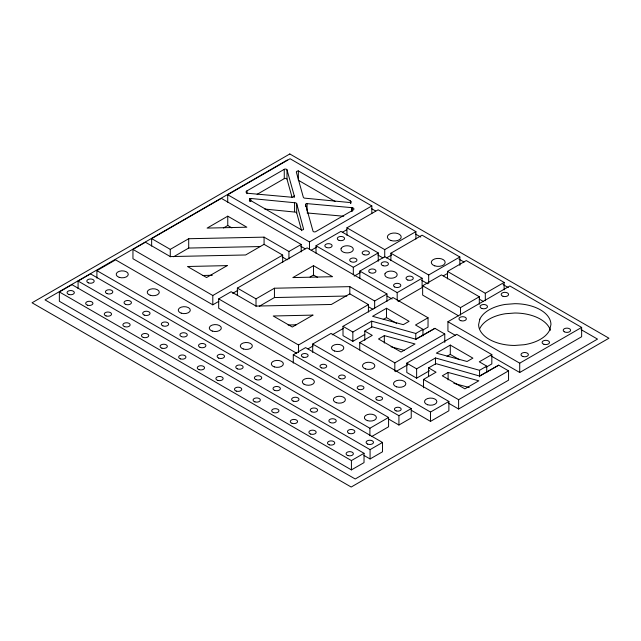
<?xml version="1.0" encoding="UTF-8"?>
<svg xmlns="http://www.w3.org/2000/svg" width="641" height="641" viewBox="0 0 641 641"><rect width="100%" height="100%" fill="white"/><g stroke="black" fill="none" stroke-linecap="round" stroke-linejoin="round"><path stroke-width="0.96" d="M249.525 198.798L249.525 199.88L301.719 230.015A2.059 1.186 0 0 0 303.618 229.238L296.695 203.614L295.91 202.852L250.759 198.47L249.525 198.798L249.413 200.761M287.336 160.018L45.038 299.908L355.218 478.987L597.516 339.097L581.05 329.594M59.357 291.943L71.96 284.668L364.024 453.291L364.024 462.618L351.42 469.893L59.357 301.27L59.357 291.943L351.42 460.567L364.024 453.291M78.082 288.522L78.082 281.054L90.525 273.875L382.517 442.458L382.517 451.785L370.073 458.964L364.008 455.463M218.837 301.334L212.804 304.828L132.951 258.732L132.951 249.405L145.411 242.218L170.298 256.584L245.623 254.974L264.052 244.333L282.681 255.086L282.681 262.554M151.645 246.072L151.645 238.612L221.361 198.365L301.206 244.461L301.206 251.921M227.715 202.203L227.715 194.744L290.077 158.744L371.828 205.937L371.828 213.405M96.903 278.098L96.903 270.63L115.58 259.845L388.574 417.459L388.574 426.786L371.596 436.593M294.211 195.633A2.396 1.378 0 0 1 291.447 197.204L247.706 193.278A2.396 1.386 0 0 1 246.497 191.146L284.267 169.328A1.611 0.929 0 0 1 285.902 169.096A1.611 0.929 0 0 1 287 169.833L294.211 195.633L294.211 197.492M257.121 194.327L284.267 178.655A1.611 0.929 0 0 1 285.902 178.422A1.611 0.929 0 0 1 287 179.16L292.072 197.316M151.645 238.612L170.274 249.365L188.702 238.724L264.076 237.146L288.923 251.488L301.206 244.461M227.763 216.177L207.131 228.092L246.857 227.202L227.763 216.177L227.763 225.504L223.469 227.988M173.623 256.761L188.702 248.051L260.11 246.553M212.804 304.828L212.804 295.501L282.681 255.086M227.715 194.744L309.467 241.945L371.828 205.937M296.815 353.335L218.685 308.225L218.685 298.898L231.137 291.711L256.031 306.077L331.357 304.475L349.786 293.834L368.415 304.587L368.415 312.047M237.378 295.573L237.378 288.105L307.095 247.859L386.94 293.963L386.94 301.422M232.643 293.354L237.819 290.357M346.949 235.271L346.949 227.811L378.126 209.807L415.905 231.617L415.905 239.085M316.013 253.219L316.013 245.759L340.94 231.369L378.238 252.907L378.238 261.304M311.197 250.27L316.398 247.274M342.382 232.266L346.709 229.766M237.378 288.105L256.007 298.866L274.436 288.226L349.81 286.639L374.656 300.982L386.94 293.963M313.497 265.67L292.865 277.585L332.591 276.696L313.497 265.67L313.497 274.997L317.648 277.393M259.357 306.254L274.436 297.552L346.837 296.03M310.06 276.984L313.497 274.997M316.013 245.759L353.319 267.297L378.238 252.907M346.949 227.811L384.728 249.621L415.905 231.617M359.873 278.539L359.873 271.079L384.8 256.688L422.098 278.234L422.107 287.553L398.045 301.446M390.898 260.647L390.898 253.187L422.074 235.183L459.853 256.993L459.853 265.39M354.177 276.127L360.194 272.649M386.459 257.946L391.659 254.95M298.53 352.462L298.53 345.002L368.415 304.587M359.873 271.079L397.188 292.616L422.098 278.234M390.898 253.187L428.677 274.997L459.853 256.993M293.29 363.102L293.29 354.705L305.589 347.606L411.226 408.597L411.226 417.924L398.926 425.023L388.542 419.022M364.825 334.426L352.846 341.341L343.007 335.66L343.007 326.333L392.949 297.504L428.036 317.76L428.036 327.086L423.028 329.979M312.688 352.422L312.688 344.033L331.06 333.424L448.884 401.45L448.884 410.777L430.512 421.377L411.45 410.376M308.025 348.84L313.201 345.844M332.182 334.866L343.4 328.384M458.772 315.949L422.643 295.092L422.643 285.766L441.457 274.901L479.308 296.751L479.308 304.211M447.466 278.891L447.466 271.431L466.279 260.567L504.13 282.417L504.13 289.876M386.507 308.265L372.573 316.309L403.293 324.666L409.102 321.309L386.507 308.265L386.507 317.591L396.547 323.385M443.396 275.822L447.73 273.322M343.007 326.333L352.846 332.014L371.676 321.149L415.777 333.464L422.964 329.314L415.512 324.995L428.036 317.76M383.23 319.482L386.507 317.591M364.785 340.379L364.785 331.052L372.141 326.806L415.857 339.233L434.927 328.344L444.766 334.025L444.766 342.422M359.737 350.058L359.737 342.598L372.261 335.371L364.785 331.052M384.32 335.62L378.502 338.977L401.098 352.021L415.031 343.969L384.32 335.62L384.32 343.079M422.643 285.766L460.486 307.616L479.308 296.751M447.466 271.431L485.309 293.282L504.13 282.417M455.711 335.539L447.931 331.044L447.931 321.718L509.851 285.966L581.643 327.415L581.643 336.741L519.715 372.493L491.174 356.011M359.737 342.598L394.824 362.862L444.766 334.025M429.47 370.762L416.634 378.174L406.795 372.485L406.795 363.159L456.737 334.33L491.823 354.593L491.823 363.92L485.982 367.293M395.689 371.684L407.74 364.729M450.294 345.09L436.361 353.135L467.081 361.492L472.89 358.135L450.294 345.09L450.294 354.417L459.501 359.729M406.795 363.159L416.634 368.847L435.463 357.974L479.564 370.298L486.751 366.139L479.3 361.82L491.823 354.593M447.017 356.308L450.294 354.417M428.581 376.275L428.581 367.886L435.928 363.639L479.644 376.059L498.714 365.17L508.553 370.851L508.553 380.177L458.619 409.014L448.347 403.085M423.525 387.821L423.525 379.424L436.048 372.197L428.581 367.886M448.107 372.445L442.29 375.802L464.885 388.847L478.819 380.802L448.107 372.445L448.107 379.905M96.903 270.63L369.897 428.244L388.574 417.459M293.29 354.705L398.926 415.697L411.226 408.597M312.688 344.033L430.512 412.051L448.884 401.45M78.082 281.054L370.073 449.637L382.517 442.458M447.931 321.718L519.715 363.167L581.643 327.415M423.525 379.424L458.619 399.688L508.553 370.851M415.857 339.233L434.927 328.344M479.644 376.059L498.714 365.17M202.372 275.494L212.299 275.269M288.105 324.995L296.046 324.819M307.087 203.63L352.302 207.692A2.396 1.386 0 0 1 353.503 209.823L315.741 231.641A1.611 0.929 0 0 1 314.098 231.866A1.611 0.929 0 0 1 313.008 231.129L305.565 204.511A1.33 0.769 0 0 1 307.087 203.63L307.087 211.089M264.701 209.046L295.91 212.179L296.695 212.94L301.655 230.696M307.087 212.956L343.744 216.241M391.034 346.773L404.471 350.427M453.86 383.342L469.22 387.517M371.379 208.541L375.714 211.041M415.568 234.053L420.768 237.058M458.884 259.06L464.084 262.065M503.073 284.572L508.273 287.577M298.353 170.931L350.547 201.066L350.819 201.835L349.305 202.476L304.163 198.093L303.353 197.3L296.326 172.1A2.059 1.186 0 0 1 298.353 170.931L298.353 180.257L335.147 201.498M479.292 299.131L483.594 301.615M377.853 254.982L383.006 257.954M421.802 280.357L427.819 283.827M300.845 246.296L305.156 248.78M387.012 296.07L392.1 299.01M227.763 225.504L231.914 227.9M282.072 256.857L287.208 259.821M368.663 306.847L372.942 309.323M132.951 249.405L212.804 295.501M218.685 298.898L298.53 345.002M519.715 363.167L519.715 372.493M486.751 366.139L486.751 372.669M485.309 293.282L485.309 300.741M479.564 370.298L479.564 376.82M460.486 307.616L460.486 315.076M458.619 399.688L458.619 409.014M435.463 357.974L435.463 364.505M430.512 412.051L430.512 421.377M428.677 274.997L428.677 283.386M422.964 329.314L422.964 335.844M416.634 368.847L416.634 378.174M415.777 333.464L415.777 339.065M398.926 415.697L398.926 425.023M397.188 292.616L397.188 300.084M394.824 362.862L394.824 371.251M384.728 249.621L384.728 257.081M374.656 300.982L374.656 308.449M371.676 321.149L371.676 327.679M370.073 449.637L370.073 458.964M369.897 428.244L369.897 435.712M353.319 267.297L353.319 274.757M352.846 332.014L352.846 341.341M352.141 207.668L352.141 211.402M351.669 207.628L351.669 211.354M351.42 460.567L351.42 469.893M350.819 201.37L350.819 203.237M350.659 201.162L350.755 203.125M350.547 201.066L350.547 202.933M349.81 286.639L349.81 294.099M309.467 241.945L309.467 249.405M305.565 204.511L305.565 206.378M296.695 203.614L296.695 212.94M294.572 202.396L294.572 211.722M288.923 251.488L288.923 258.948M287 169.833L287 179.16M284.267 169.328L284.267 178.655M274.436 288.226L274.436 297.552M264.076 237.146L264.076 244.606M256.007 298.866L256.007 306.326M250.759 198.47L250.759 201.266M250.559 198.478L250.559 201.274M250.359 198.494L250.359 201.29M250.166 198.526L250.166 201.322M249.99 198.574L249.99 201.37M249.814 198.638L249.814 200.505M249.661 198.71L249.661 200.577M246.945 190.874L246.945 193.67M188.702 238.724L188.702 248.051M170.274 249.365L170.274 256.825M479.853 328.488A36.16 20.881 0 0 1 505.428 313.729L514.787 313.016A36.16 20.881 0 0 1 550.395 330.259M341.164 248.412L340.956 249.333A6.17 3.566 0 0 0 347.134 252.891L348.728 252.77A6.17 3.566 0 0 0 353.095 250.254L353.303 249.333A6.17 3.566 0 0 0 347.134 245.767L345.531 245.888A6.17 3.566 0 0 0 341.164 248.412M385.033 273.731L384.824 274.652A6.17 3.566 0 0 0 390.994 278.218L392.588 278.098A6.17 3.566 0 0 0 396.955 275.574L397.164 274.652A6.17 3.566 0 0 0 390.994 271.087L389.399 271.215A6.17 3.566 0 0 0 385.033 273.731M479.853 319.162L478.627 324.562A36.16 20.881 0 0 0 514.787 345.443L524.146 344.73A36.16 20.881 0 0 0 549.714 329.971L550.948 324.562A36.16 20.881 0 0 0 514.787 303.69L505.428 304.403A36.16 20.881 0 0 0 479.853 319.162M289.812 153.968L32.05 302.784L351.188 487.032L608.95 338.216L289.812 153.968M227.194 265.614L206.57 277.529L187.476 266.504L227.194 265.614M312.928 315.108L292.296 327.022L273.21 315.997L312.928 315.108M390.826 240.471A6.923 3.998 0 0 0 401.21 237.01A6.923 3.998 0 0 0 390.826 233.548A6.923 3.998 0 0 0 390.826 240.471M434.774 265.847A6.923 3.998 0 0 0 445.158 262.385A6.923 3.998 0 0 0 434.774 258.916A6.923 3.998 0 0 0 434.774 265.847M503.041 296.302A3.694 2.131 0 0 0 508.577 294.451A3.694 2.131 0 0 0 503.041 292.608A3.694 2.131 0 0 0 503.041 296.302M481.928 308.489A3.694 2.131 0 0 0 487.472 306.638A3.694 2.131 0 0 0 481.928 304.796A3.694 2.131 0 0 0 481.928 308.489M460.815 320.676A3.694 2.131 0 0 0 466.36 318.833A3.694 2.131 0 0 0 460.815 316.983A3.694 2.131 0 0 0 460.815 320.676M564.304 331.774A3.694 2.131 0 0 0 570.482 330.812A3.694 2.131 0 0 0 565.955 328.2A3.694 2.131 0 0 0 564.304 331.774M543.953 344.297A3.694 2.131 0 0 0 549.497 342.454A3.694 2.131 0 0 0 543.953 340.603A3.694 2.131 0 0 0 543.953 344.297M522.848 356.484A3.694 2.131 0 0 0 528.384 354.641A3.694 2.131 0 0 0 522.848 352.79A3.694 2.131 0 0 0 522.848 356.484M382.981 265.703A3.646 2.107 0 0 0 388.446 263.884A3.646 2.107 0 0 0 382.981 262.065A3.646 2.107 0 0 0 382.981 265.703M407.828 280.053A3.646 2.107 0 0 0 413.293 278.234A3.646 2.107 0 0 0 407.828 276.407A3.646 2.107 0 0 0 407.828 280.053M394.608 286.912A3.646 2.107 0 0 0 400.705 285.966A3.646 2.107 0 0 0 396.242 283.394A3.646 2.107 0 0 0 394.608 286.912M369.761 272.569A3.646 2.107 0 0 0 375.858 271.624A3.646 2.107 0 0 0 371.395 269.044A3.646 2.107 0 0 0 369.761 272.569M339.113 240.383A3.646 2.107 0 0 0 344.586 238.556A3.646 2.107 0 0 0 339.113 236.737A3.646 2.107 0 0 0 339.113 240.383M363.96 254.733A3.646 2.107 0 0 0 369.432 252.907A3.646 2.107 0 0 0 363.96 251.088A3.646 2.107 0 0 0 363.96 254.733M350.747 261.592A3.646 2.107 0 0 0 356.845 260.647A3.646 2.107 0 0 0 352.382 258.067A3.646 2.107 0 0 0 350.747 261.592M326.654 247.578A3.646 2.107 0 0 0 332.118 245.751A3.646 2.107 0 0 0 326.654 243.933A3.646 2.107 0 0 0 326.654 247.578M119.218 277.353A6.041 3.485 0 0 0 128.28 274.34A6.041 3.485 0 0 0 119.218 271.319A6.041 3.485 0 0 0 119.218 277.353M150.234 295.261A6.041 3.485 0 0 0 159.297 292.248A6.041 3.485 0 0 0 150.234 289.227A6.041 3.485 0 0 0 150.234 295.261M181.259 313.169A6.041 3.485 0 0 0 190.313 310.156A6.041 3.485 0 0 0 181.259 307.135A6.041 3.485 0 0 0 181.259 313.169M212.275 331.077A6.041 3.485 0 0 0 221.329 328.064A6.041 3.485 0 0 0 212.275 325.043A6.041 3.485 0 0 0 212.275 331.077M243.292 348.984A6.041 3.485 0 0 0 252.354 345.972A6.041 3.485 0 0 0 243.292 342.951A6.041 3.485 0 0 0 243.292 348.984M274.308 366.892A6.041 3.485 0 0 0 283.37 363.88A6.041 3.485 0 0 0 274.308 360.859A6.041 3.485 0 0 0 274.308 366.892M304.074 384.247A6.041 3.485 0 0 0 314.178 382.685A6.041 3.485 0 0 0 306.783 378.414A6.041 3.485 0 0 0 304.074 384.247M336.341 402.708A6.041 3.485 0 0 0 345.403 399.688A6.041 3.485 0 0 0 336.341 396.675A6.041 3.485 0 0 0 336.341 402.708M367.365 420.616A6.041 3.485 0 0 0 376.419 417.595A6.041 3.485 0 0 0 367.365 414.583A6.041 3.485 0 0 0 367.365 420.616M88.362 282.849A3.694 2.131 0 0 0 94.179 281.319A3.694 2.131 0 0 0 88.971 279.172A3.694 2.131 0 0 0 88.362 282.849M106.975 293.602A3.694 2.131 0 0 0 112.8 292.072A3.694 2.131 0 0 0 107.592 289.924A3.694 2.131 0 0 0 106.975 293.602M125.596 304.355A3.694 2.131 0 0 0 131.421 302.816A3.694 2.131 0 0 0 126.205 300.677A3.694 2.131 0 0 0 125.596 304.355M144.217 315.1A3.694 2.131 0 0 0 150.034 313.569A3.694 2.131 0 0 0 144.826 311.422A3.694 2.131 0 0 0 144.217 315.1M162.838 325.852A3.694 2.131 0 0 0 168.655 324.314A3.694 2.131 0 0 0 163.447 322.175A3.694 2.131 0 0 0 162.838 325.852M181.451 336.597A3.694 2.131 0 0 0 187.276 335.067A3.694 2.131 0 0 0 182.068 332.919A3.694 2.131 0 0 0 181.451 336.597M200.072 347.35A3.694 2.131 0 0 0 205.897 345.82A3.694 2.131 0 0 0 200.681 343.672A3.694 2.131 0 0 0 200.072 347.35M218.693 358.103A3.694 2.131 0 0 0 224.51 356.564A3.694 2.131 0 0 0 219.302 354.425A3.694 2.131 0 0 0 218.693 358.103M237.314 368.847A3.694 2.131 0 0 0 243.131 367.317A3.694 2.131 0 0 0 237.923 365.17A3.694 2.131 0 0 0 237.314 368.847M255.927 379.6A3.694 2.131 0 0 0 261.752 378.062A3.694 2.131 0 0 0 256.544 375.922A3.694 2.131 0 0 0 255.927 379.6M274.548 390.345A3.694 2.131 0 0 0 280.373 388.815A3.694 2.131 0 0 0 275.157 386.667A3.694 2.131 0 0 0 274.548 390.345M293.169 401.098A3.694 2.131 0 0 0 298.986 399.567A3.694 2.131 0 0 0 293.778 397.42A3.694 2.131 0 0 0 293.169 401.098M311.79 411.851A3.694 2.131 0 0 0 317.607 410.312A3.694 2.131 0 0 0 312.399 408.173A3.694 2.131 0 0 0 311.79 411.851M330.403 422.595A3.694 2.131 0 0 0 336.229 421.065A3.694 2.131 0 0 0 331.02 418.918A3.694 2.131 0 0 0 330.403 422.595M349.025 433.348A3.694 2.131 0 0 0 354.85 431.81A3.694 2.131 0 0 0 349.633 429.67A3.694 2.131 0 0 0 349.025 433.348M367.646 444.093A3.694 2.131 0 0 0 373.471 442.562A3.694 2.131 0 0 0 368.255 440.423A3.694 2.131 0 0 0 367.646 444.093M68.875 294.459A3.646 2.107 0 0 0 74.34 292.641A3.646 2.107 0 0 0 68.875 290.814A3.646 2.107 0 0 0 68.875 294.459M87.472 305.196A3.646 2.107 0 0 0 92.945 303.377A3.646 2.107 0 0 0 87.472 301.558A3.646 2.107 0 0 0 87.472 305.196M106.077 315.941A3.646 2.107 0 0 0 111.542 314.114A3.646 2.107 0 0 0 106.077 312.295A3.646 2.107 0 0 0 106.077 315.941M124.683 326.678A3.646 2.107 0 0 0 130.147 324.859A3.646 2.107 0 0 0 124.683 323.032A3.646 2.107 0 0 0 124.683 326.678M143.28 337.422A3.646 2.107 0 0 0 148.752 335.596A3.646 2.107 0 0 0 143.28 333.777A3.646 2.107 0 0 0 143.28 337.422M161.885 348.159A3.646 2.107 0 0 0 167.349 346.332A3.646 2.107 0 0 0 161.885 344.513A3.646 2.107 0 0 0 161.885 348.159M180.482 358.896A3.646 2.107 0 0 0 185.954 357.077A3.646 2.107 0 0 0 180.482 355.25A3.646 2.107 0 0 0 180.482 358.896M199.087 369.641A3.646 2.107 0 0 0 204.551 367.814A3.646 2.107 0 0 0 199.087 365.995A3.646 2.107 0 0 0 199.087 369.641M217.692 380.377A3.646 2.107 0 0 0 223.156 378.559A3.646 2.107 0 0 0 217.692 376.732A3.646 2.107 0 0 0 217.692 380.377M236.289 391.114A3.646 2.107 0 0 0 241.761 389.295A3.646 2.107 0 0 0 236.289 387.468A3.646 2.107 0 0 0 236.289 391.114M254.894 401.859A3.646 2.107 0 0 0 260.358 400.032A3.646 2.107 0 0 0 254.894 398.213A3.646 2.107 0 0 0 254.894 401.859M273.499 412.596A3.646 2.107 0 0 0 278.963 410.777A3.646 2.107 0 0 0 273.499 408.95A3.646 2.107 0 0 0 273.499 412.596M292.096 423.34A3.646 2.107 0 0 0 297.568 421.514A3.646 2.107 0 0 0 292.096 419.695A3.646 2.107 0 0 0 292.096 423.34M310.701 434.077A3.646 2.107 0 0 0 316.165 432.25A3.646 2.107 0 0 0 310.701 430.432A3.646 2.107 0 0 0 310.701 434.077M329.298 444.814A3.646 2.107 0 0 0 334.77 442.995A3.646 2.107 0 0 0 329.298 441.168A3.646 2.107 0 0 0 329.298 444.814M347.903 455.559A3.646 2.107 0 0 0 353.367 453.732A3.646 2.107 0 0 0 347.903 451.913A3.646 2.107 0 0 0 347.903 455.559M334.53 351.02A6.194 3.582 0 0 0 343.824 347.927A6.194 3.582 0 0 0 334.53 344.826A6.194 3.582 0 0 0 334.53 351.02M365.546 368.928A6.194 3.582 0 0 0 374.849 365.835A6.194 3.582 0 0 0 365.546 362.734A6.194 3.582 0 0 0 365.546 368.928M396.571 386.835A6.194 3.582 0 0 0 405.865 383.743A6.194 3.582 0 0 0 396.571 380.642A6.194 3.582 0 0 0 396.571 386.835M427.587 404.743A6.194 3.582 0 0 0 436.882 401.651A6.194 3.582 0 0 0 427.587 398.55A6.194 3.582 0 0 0 427.587 404.743M303.057 357.173A3.389 1.955 0 0 0 308.145 355.483A3.389 1.955 0 0 0 303.057 353.784A3.389 1.955 0 0 0 303.057 357.173M321.67 367.918A3.389 1.955 0 0 0 326.75 366.227A3.389 1.955 0 0 0 321.67 364.529A3.389 1.955 0 0 0 321.67 367.918M340.275 378.663A3.389 1.955 0 0 0 345.363 376.972A3.389 1.955 0 0 0 340.275 375.273A3.389 1.955 0 0 0 340.275 378.663M358.888 389.408A3.389 1.955 0 0 0 363.976 387.717A3.389 1.955 0 0 0 358.888 386.018A3.389 1.955 0 0 0 358.888 389.408M376.796 399.848A3.389 1.955 0 0 0 382.469 398.966A3.389 1.955 0 0 0 378.318 396.571A3.389 1.955 0 0 0 376.796 399.848M396.114 410.897A3.389 1.955 0 0 0 401.194 409.206A3.389 1.955 0 0 0 396.114 407.508A3.389 1.955 0 0 0 396.114 410.897"/></g></svg>
